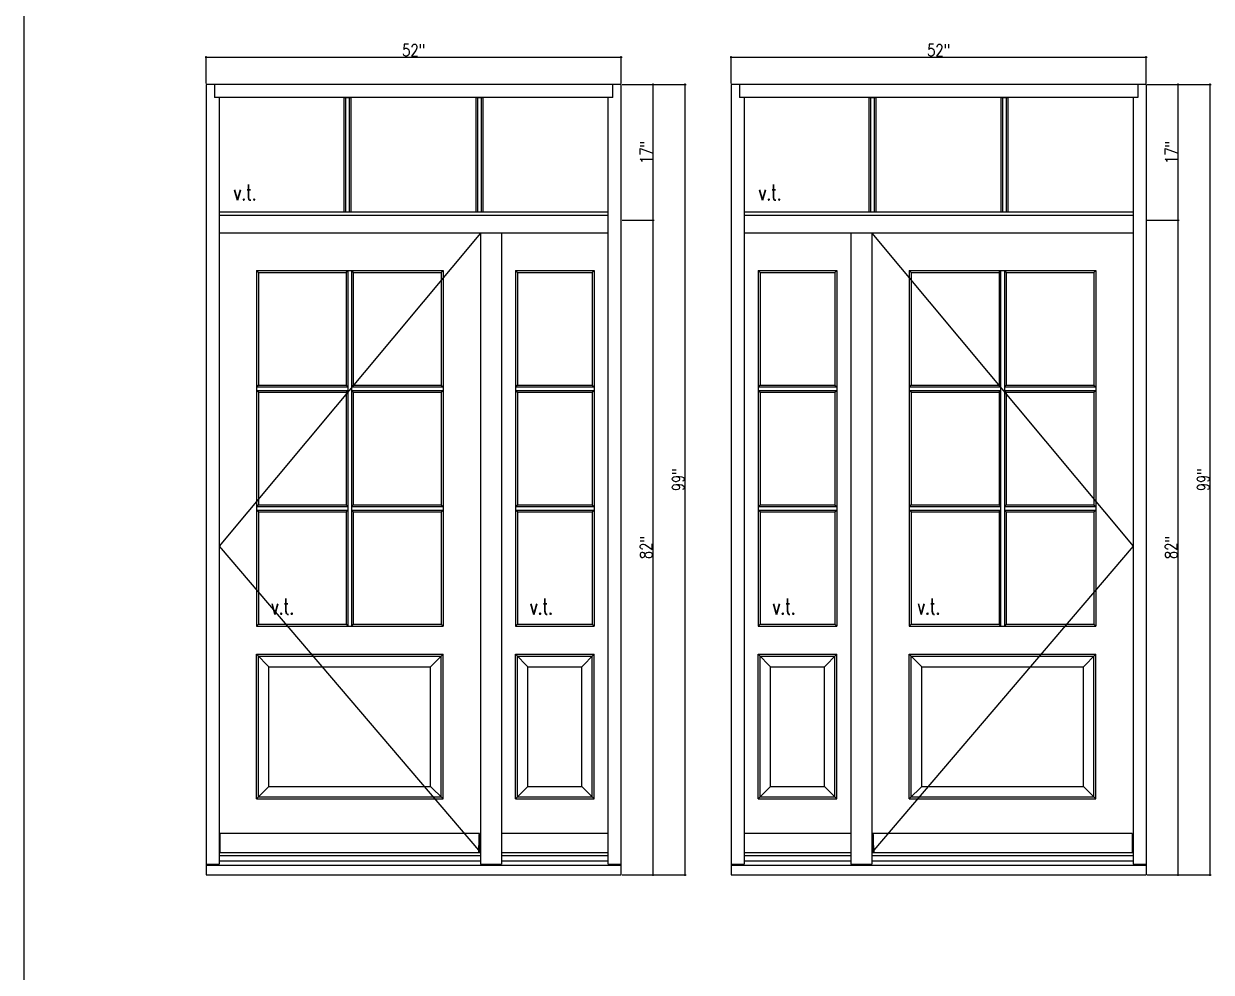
# Model space of a CAD drawing. Header units: inches. Extents: x 1985 to 11287, y 379 to 4336.
# Drawn here: x 7827.6 to 7976.4, y 3530.8 to 3649.6 of the extents above; entities that cross this region are included whole.
import ezdxf

# ---------------------------------------------------------------- set-up
doc = ezdxf.new("R2010")
doc.units = ezdxf.units.IN
doc.header["$MEASUREMENT"] = 0
doc.layers.get('0').update_dxf_attribs({"linetype": 'CONTINUOUS'})
doc.layers.get('Defpoints').update_dxf_attribs({"linetype": 'CONTINUOUS'})
for name, color, linetype in [('COTE1-1 99', 7, 'CONTINUOUS'), ('elevation 99', 7, 'CONTINUOUS'), ('opening side 99', 1, 'CONTINUOUS'), ('separation 99', 3, 'CONTINUOUS')]:
    doc.layers.add(name, color=color, linetype=linetype)
doc.styles.get("Standard").update_dxf_attribs({"font": 'txt.shx', "width": 0.8})
doc.dimstyles.new('Elevation', dxfattribs={"dimscale": 2, "dimtxt": 0.75, "dimasz": 0.0625, "dimexe": 0.0625, "dimexo": 0.0625, "dimgap": 0.0625, "dimtad": 1, "dimdec": 5, "dimzin": 0, "dimdsep": 46, "dimlunit": 5, "dimtxsty": 'Standard', "dimblk1": 'OBLIQUE', "dimblk2": 'OBLIQUE', "dimsah": 1, "dimcen": 2, "dimdle": 0.0625, "dimclrd": 1, "dimclre": 1, "dimadec": 1, "dimazin": 0, "dimtfac": 0.375, "dimtdec": 5, "dimtmove": 0, "dimatfit": 3, "dimldrblk": 'OBLIQUE', "dimfxl": 1, "dimfrac": 2, "dimtolj": 1, "dimtzin": 0, "dimarcsym": 0})

# ---------------------------------------------------------------- blocks, each defined once
blk = doc.blocks.new('_OBLIQUE')
at = {"color": 0, "linetype": 'ByBlock'}
blk.add_line((-0.5, -0.5), (0.5, 0.5), dxfattribs=at)
blk = doc.blocks.new('*D52')
at = {"layer": 'COTE1-1 99', "color": 1, "lineweight": -2, "transparency": 16777216}
for p, q in [((7850.34, 3645.37), (7902.59, 3645.37)), ((7850.47, 3642.09), (7850.47, 3645.5)), ((7902.47, 3642.09), (7902.47, 3645.5))]:
    blk.add_line(p, q, dxfattribs=at)
at = {"layer": 'Defpoints', "color": 0, "transparency": 16777216}
for p in [(7902.47, 3645.37), (7850.47, 3641.96), (7902.47, 3641.96)]:
    blk.add_point(p, dxfattribs=at)
at = {"layer": 'COTE1-1 99', "color": 1, "lineweight": -2, "transparency": 16777216, "xscale": 0.125, "yscale": 0.125, "zscale": 0.125, "rotation": 180}
blk.add_blockref('_OBLIQUE', (7850.47, 3645.37), dxfattribs=at)
at = {"layer": 'COTE1-1 99', "color": 1, "lineweight": -2, "transparency": 16777216, "xscale": 0.125, "yscale": 0.125, "zscale": 0.125}
blk.add_blockref('_OBLIQUE', (7902.47, 3645.37), dxfattribs=at)
at = {"layer": 'COTE1-1 99', "color": 0, "transparency": 16777216, "insert": (7876.47, 3646.25), "char_height": 1.5, "attachment_point": 5}
blk.add_mtext('\\A1;52"', dxfattribs=at)
blk = doc.blocks.new('*D53')
at = {"layer": 'COTE1-1 99', "color": 1, "lineweight": -2, "transparency": 16777216}
for p, q in [((7902.59, 3641.96), (7906.59, 3641.96)), ((7906.47, 3624.84), (7906.47, 3642.09)), ((7902.59, 3624.96), (7906.59, 3624.96))]:
    blk.add_line(p, q, dxfattribs=at)
at = {"layer": 'Defpoints', "color": 0, "transparency": 16777216}
for p in [(7902.47, 3641.96), (7906.47, 3641.96), (7902.47, 3624.96)]:
    blk.add_point(p, dxfattribs=at)
at = {"layer": 'COTE1-1 99', "color": 1, "lineweight": -2, "transparency": 16777216, "xscale": 0.125, "yscale": 0.125, "zscale": 0.125}
for p, rotation in [((7906.47, 3641.96), 90), ((7906.47, 3624.96), 270)]:
    blk.add_blockref('_OBLIQUE', p, dxfattribs=dict(at, rotation=rotation))
at = {"layer": 'COTE1-1 99', "color": 0, "transparency": 16777216, "insert": (7905.59, 3633.46), "char_height": 1.5, "attachment_point": 5, "rotation": 90}
blk.add_mtext('\\A1;17"', dxfattribs=at)
blk = doc.blocks.new('*D54')
at = {"layer": 'COTE1-1 99', "color": 1, "lineweight": -2, "transparency": 16777216}
for p, q in [((7902.59, 3624.96), (7906.59, 3624.96)), ((7906.47, 3542.84), (7906.47, 3625.09)), ((7902.59, 3542.96), (7906.59, 3542.96))]:
    blk.add_line(p, q, dxfattribs=at)
at = {"layer": 'Defpoints', "color": 0, "transparency": 16777216}
for p in [(7902.47, 3624.96), (7906.47, 3624.96), (7902.47, 3542.96)]:
    blk.add_point(p, dxfattribs=at)
at = {"layer": 'COTE1-1 99', "color": 1, "lineweight": -2, "transparency": 16777216, "xscale": 0.125, "yscale": 0.125, "zscale": 0.125}
for p, rotation in [((7906.47, 3624.96), 90), ((7906.47, 3542.96), 270)]:
    blk.add_blockref('_OBLIQUE', p, dxfattribs=dict(at, rotation=rotation))
at = {"layer": 'COTE1-1 99', "color": 0, "transparency": 16777216, "insert": (7905.59, 3583.96), "char_height": 1.5, "attachment_point": 5, "rotation": 90}
blk.add_mtext('\\A1;82"', dxfattribs=at)
blk = doc.blocks.new('*D51')
at = {"layer": 'COTE1-1 99', "color": 1, "lineweight": -2, "transparency": 16777216}
for p, q in [((7902.59, 3641.96), (7910.61, 3641.96)), ((7910.49, 3542.84), (7910.49, 3642.09)), ((7902.59, 3542.96), (7910.61, 3542.96))]:
    blk.add_line(p, q, dxfattribs=at)
at = {"layer": 'Defpoints', "color": 0, "transparency": 16777216}
for p in [(7902.47, 3641.96), (7910.49, 3641.96), (7902.47, 3542.96)]:
    blk.add_point(p, dxfattribs=at)
at = {"layer": 'COTE1-1 99', "color": 1, "lineweight": -2, "transparency": 16777216, "xscale": 0.125, "yscale": 0.125, "zscale": 0.125}
for p, rotation in [((7910.49, 3641.96), 90), ((7910.49, 3542.96), 270)]:
    blk.add_blockref('_OBLIQUE', p, dxfattribs=dict(at, rotation=rotation))
at = {"layer": 'COTE1-1 99', "color": 0, "transparency": 16777216, "insert": (7909.61, 3592.46), "char_height": 1.5, "attachment_point": 5, "rotation": 90}
blk.add_mtext('\\A1;99"', dxfattribs=at)
blk = doc.blocks.new('*D56')
at = {"layer": 'COTE1-1 99', "color": 1, "lineweight": -2, "transparency": 16777216}
for p, q in [((7916.11, 3645.37), (7968.36, 3645.37)), ((7916.24, 3642.09), (7916.24, 3645.5)), ((7968.24, 3642.09), (7968.24, 3645.5))]:
    blk.add_line(p, q, dxfattribs=at)
at = {"layer": 'Defpoints', "color": 0, "transparency": 16777216}
for p in [(7968.24, 3645.37), (7916.24, 3641.96), (7968.24, 3641.96)]:
    blk.add_point(p, dxfattribs=at)
at = {"layer": 'COTE1-1 99', "color": 1, "lineweight": -2, "transparency": 16777216, "xscale": 0.125, "yscale": 0.125, "zscale": 0.125, "rotation": 180}
blk.add_blockref('_OBLIQUE', (7916.24, 3645.37), dxfattribs=at)
at = {"layer": 'COTE1-1 99', "color": 1, "lineweight": -2, "transparency": 16777216, "xscale": 0.125, "yscale": 0.125, "zscale": 0.125}
blk.add_blockref('_OBLIQUE', (7968.24, 3645.37), dxfattribs=at)
at = {"layer": 'COTE1-1 99', "color": 0, "transparency": 16777216, "insert": (7942.24, 3646.25), "char_height": 1.5, "attachment_point": 5}
blk.add_mtext('\\A1;52"', dxfattribs=at)
blk = doc.blocks.new('*D57')
at = {"layer": 'COTE1-1 99', "color": 1, "lineweight": -2, "transparency": 16777216}
for p, q in [((7968.36, 3641.96), (7972.37, 3641.96)), ((7972.24, 3624.84), (7972.24, 3642.09)), ((7968.36, 3624.96), (7972.37, 3624.96))]:
    blk.add_line(p, q, dxfattribs=at)
at = {"layer": 'Defpoints', "color": 0, "transparency": 16777216}
for p in [(7968.24, 3641.96), (7972.24, 3641.96), (7968.24, 3624.96)]:
    blk.add_point(p, dxfattribs=at)
at = {"layer": 'COTE1-1 99', "color": 1, "lineweight": -2, "transparency": 16777216, "xscale": 0.125, "yscale": 0.125, "zscale": 0.125}
for p, rotation in [((7972.24, 3641.96), 90), ((7972.24, 3624.96), 270)]:
    blk.add_blockref('_OBLIQUE', p, dxfattribs=dict(at, rotation=rotation))
at = {"layer": 'COTE1-1 99', "color": 0, "transparency": 16777216, "insert": (7971.37, 3633.46), "char_height": 1.5, "attachment_point": 5, "rotation": 90}
blk.add_mtext('\\A1;17"', dxfattribs=at)
blk = doc.blocks.new('*D58')
at = {"layer": 'COTE1-1 99', "color": 1, "lineweight": -2, "transparency": 16777216}
for p, q in [((7968.36, 3624.96), (7972.37, 3624.96)), ((7972.24, 3542.84), (7972.24, 3625.09)), ((7968.36, 3542.96), (7972.37, 3542.96))]:
    blk.add_line(p, q, dxfattribs=at)
at = {"layer": 'Defpoints', "color": 0, "transparency": 16777216}
for p in [(7968.24, 3624.96), (7972.24, 3624.96), (7968.24, 3542.96)]:
    blk.add_point(p, dxfattribs=at)
at = {"layer": 'COTE1-1 99', "color": 1, "lineweight": -2, "transparency": 16777216, "xscale": 0.125, "yscale": 0.125, "zscale": 0.125}
for p, rotation in [((7972.24, 3624.96), 90), ((7972.24, 3542.96), 270)]:
    blk.add_blockref('_OBLIQUE', p, dxfattribs=dict(at, rotation=rotation))
at = {"layer": 'COTE1-1 99', "color": 0, "transparency": 16777216, "insert": (7971.37, 3583.96), "char_height": 1.5, "attachment_point": 5, "rotation": 90}
blk.add_mtext('\\A1;82"', dxfattribs=at)
blk = doc.blocks.new('*D55')
at = {"layer": 'COTE1-1 99', "color": 1, "lineweight": -2, "transparency": 16777216}
for p, q in [((7968.36, 3641.96), (7976.39, 3641.96)), ((7976.26, 3542.84), (7976.26, 3642.09)), ((7968.36, 3542.96), (7976.39, 3542.96))]:
    blk.add_line(p, q, dxfattribs=at)
at = {"layer": 'Defpoints', "color": 0, "transparency": 16777216}
for p in [(7968.24, 3641.96), (7976.26, 3641.96), (7968.24, 3542.96)]:
    blk.add_point(p, dxfattribs=at)
at = {"layer": 'COTE1-1 99', "color": 1, "lineweight": -2, "transparency": 16777216, "xscale": 0.125, "yscale": 0.125, "zscale": 0.125}
for p, rotation in [((7976.26, 3641.96), 90), ((7976.26, 3542.96), 270)]:
    blk.add_blockref('_OBLIQUE', p, dxfattribs=dict(at, rotation=rotation))
at = {"layer": 'COTE1-1 99', "color": 0, "transparency": 16777216, "insert": (7975.39, 3592.46), "char_height": 1.5, "attachment_point": 5, "rotation": 90}
blk.add_mtext('\\A1;99"', dxfattribs=at)

msp = doc.modelspace()

# ---------------------------------------------------------------- linework, layer by layer
at = {"layer": 'elevation 99'}
for p, q in [((7850.465268, 3641.963374), (7850.465268, 3542.963374)), ((7902.465268, 3641.963374), (7850.465268, 3641.963374)), ((7851.527768, 3641.963374), (7851.527768, 3640.338374)), ((7901.402768, 3640.338374), (7901.402768, 3641.963374)), ((7902.465268, 3542.963374), (7902.465268, 3641.963374)), ((7916.239073, 3641.963374), (7916.239073, 3542.963374)), ((7968.239073, 3641.963374), (7916.239073, 3641.963374)), ((7917.301573, 3641.963374), (7917.301573, 3640.338374)), ((7967.176573, 3641.963374), (7967.176573, 3640.338374)), ((7968.239073, 3641.963374), (7968.239073, 3542.963374)), ((7901.402768, 3640.338374), (7851.527768, 3640.338374)), ((7852.090268, 3640.338374), (7852.090268, 3625.588374)), ((7867.756868, 3625.963374), (7867.756868, 3640.338374)), ((7867.756868, 3640.338374), (7868.631868, 3640.338374)), ((7867.961068, 3625.963374), (7867.961068, 3640.338374)), ((7868.427668, 3625.963374), (7868.427668, 3640.338374)), ((7868.631868, 3625.963374), (7868.631868, 3640.338374)), ((7884.298468, 3625.963374), (7884.298468, 3640.338374)), ((7884.298468, 3640.338374), (7885.173468, 3640.338374)), ((7884.502668, 3625.963374), (7884.502668, 3640.338374)), ((7884.969268, 3625.963374), (7884.969268, 3640.338374)), ((7885.173468, 3625.963374), (7885.173468, 3640.338374)), ((7900.840268, 3625.588374), (7900.840268, 3640.338374)), ((7967.176573, 3640.338374), (7917.301573, 3640.338374)), ((7917.864073, 3640.338374), (7917.864073, 3625.588374)), ((7933.530673, 3625.963374), (7933.530673, 3640.338374)), ((7933.530673, 3640.338374), (7934.405673, 3640.338374)), ((7933.734873, 3625.963374), (7933.734873, 3640.338374)), ((7934.201473, 3625.963374), (7934.201473, 3640.338374)), ((7934.405673, 3625.963374), (7934.405673, 3640.338374)), ((7950.072273, 3625.963374), (7950.072273, 3640.338374)), ((7950.072273, 3640.338374), (7950.947273, 3640.338374)), ((7950.276473, 3625.963374), (7950.276473, 3640.338374)), ((7950.743073, 3625.963374), (7950.743073, 3640.338374)), ((7950.947273, 3625.963374), (7950.947273, 3640.338374)), ((7966.614073, 3640.338374), (7966.614073, 3625.588374)), ((7850.465268, 3625.963374), (7850.465268, 3542.963374)), ((7900.840268, 3625.963374), (7852.090268, 3625.963374)), ((7900.840268, 3625.963374), (7852.090268, 3625.963374)), ((7852.090268, 3625.588374), (7900.840268, 3625.588374)), ((7852.090268, 3625.588374), (7852.090268, 3623.338374)), ((7900.840268, 3623.338374), (7900.840268, 3625.588374)), ((7916.239073, 3625.963374), (7916.239073, 3542.963374)), ((7966.614073, 3625.963374), (7917.864073, 3625.963374)), ((7966.614073, 3625.963374), (7917.864073, 3625.963374)), ((7917.864073, 3625.588374), (7966.614073, 3625.588374)), ((7917.864073, 3625.588374), (7917.864073, 3623.338374)), ((7966.614073, 3625.588374), (7966.614073, 3623.338374)), ((7902.465268, 3542.963374), (7902.465268, 3624.963374)), ((7968.239073, 3624.963374), (7968.239073, 3542.963374)), ((7884.840268, 3623.338374), (7852.090268, 3623.338374)), ((7852.090268, 3623.338374), (7852.090268, 3544.2915)), ((7884.840268, 3623.338374), (7852.090268, 3623.338374)), ((7852.090268, 3623.338374), (7852.090268, 3544.2915)), ((7887.465268, 3623.338374), (7884.840268, 3623.338374)), ((7884.840268, 3623.338374), (7884.840268, 3544.2915)), ((7900.840268, 3623.338374), (7887.465268, 3623.338374)), ((7900.840268, 3623.338374), (7887.465268, 3623.338374)), ((7887.465268, 3623.338374), (7887.465268, 3544.2915)), ((7900.840268, 3544.2915), (7900.840268, 3623.338374)), ((7900.840268, 3544.2915), (7900.840268, 3623.338374)), ((7931.239073, 3623.338374), (7917.864073, 3623.338374)), ((7931.239073, 3623.338374), (7917.864073, 3623.338374)), ((7917.864073, 3623.338374), (7917.864073, 3544.2915)), ((7917.864073, 3623.338374), (7917.864073, 3544.2915)), ((7933.864073, 3623.338374), (7931.239073, 3623.338374)), ((7931.239073, 3623.338374), (7931.239073, 3544.2915)), ((7966.614073, 3623.338374), (7933.864073, 3623.338374)), ((7966.614073, 3623.338374), (7933.864073, 3623.338374)), ((7933.864073, 3623.338374), (7933.864073, 3544.2915)), ((7966.614073, 3623.338374), (7966.614073, 3544.2915)), ((7966.614073, 3623.338374), (7966.614073, 3544.2915)), ((7857.027753, 3618.400826), (7856.786681, 3618.668697)), ((7856.786681, 3618.668697), (7880.143854, 3618.668697)), ((7856.786681, 3618.668697), (7856.786681, 3574.101703)), ((7857.027753, 3618.400826), (7868.027768, 3618.400826)), ((7857.027753, 3618.400826), (7857.027753, 3604.297326)), ((7868.027768, 3618.400826), (7868.231968, 3618.668697)), ((7868.027768, 3618.400826), (7868.027768, 3604.297326)), ((7868.231968, 3618.668697), (7868.231968, 3574.101703)), ((7868.698568, 3618.668697), (7868.902768, 3618.400826)), ((7868.698568, 3618.668697), (7868.698568, 3574.101703)), ((7868.902768, 3618.400826), (7879.902783, 3618.400826)), ((7868.902768, 3618.400826), (7868.902768, 3604.297326)), ((7879.902783, 3618.400826), (7880.143854, 3618.668697)), ((7879.902783, 3618.400826), (7879.902783, 3604.297326)), ((7880.143854, 3618.668697), (7880.143854, 3574.101703)), ((7889.224155, 3618.668697), (7889.224155, 3574.101703)), ((7889.224155, 3618.668697), (7899.081381, 3618.668697)), ((7889.224155, 3618.668697), (7889.465226, 3618.400826)), ((7889.465226, 3618.400826), (7889.465226, 3604.297326)), ((7889.465226, 3618.400826), (7898.840309, 3618.400826)), ((7898.840309, 3618.400826), (7899.081381, 3618.668697)), ((7898.840309, 3618.400826), (7898.840309, 3604.297326)), ((7899.081381, 3618.668697), (7899.081381, 3574.101703)), ((7919.62296, 3618.668697), (7919.864031, 3618.400826)), ((7919.62296, 3618.668697), (7929.480186, 3618.668697)), ((7919.62296, 3618.668697), (7919.62296, 3574.101703)), ((7919.864031, 3618.400826), (7929.239114, 3618.400826)), ((7919.864031, 3618.400826), (7919.864031, 3604.297326)), ((7929.239114, 3618.400826), (7929.480186, 3618.668697)), ((7929.239114, 3618.400826), (7929.239114, 3604.297326)), ((7929.480186, 3618.668697), (7929.480186, 3574.101703)), ((7938.801558, 3618.400826), (7938.560486, 3618.668697)), ((7938.560486, 3618.668697), (7961.917659, 3618.668697)), ((7938.560486, 3618.668697), (7938.560486, 3574.101703)), ((7938.801558, 3618.400826), (7949.801573, 3618.400826)), ((7938.801558, 3618.400826), (7938.801558, 3604.297326)), ((7949.801573, 3618.400826), (7950.005773, 3618.668697)), ((7949.801573, 3618.400826), (7949.801573, 3604.297326)), ((7950.005773, 3618.668697), (7950.005773, 3574.101703)), ((7950.472373, 3618.668697), (7950.676573, 3618.400826)), ((7950.472373, 3618.668697), (7950.472373, 3574.101703)), ((7950.676573, 3618.400826), (7961.676588, 3618.400826)), ((7950.676573, 3618.400826), (7950.676573, 3604.297326)), ((7961.676588, 3618.400826), (7961.917659, 3618.668697)), ((7961.676588, 3618.400826), (7961.676588, 3604.297326)), ((7961.917659, 3618.668697), (7961.917659, 3574.101703)), ((7857.027753, 3604.297326), (7856.786681, 3604.093126)), ((7856.786681, 3604.093126), (7868.231968, 3604.093126)), ((7857.027753, 3603.422326), (7856.786681, 3603.626526)), ((7856.786681, 3603.626526), (7868.231968, 3603.626526)), ((7857.027753, 3604.297326), (7868.027768, 3604.297326)), ((7857.027753, 3603.422326), (7857.027753, 3589.318826)), ((7857.027753, 3603.422326), (7868.027768, 3603.422326)), ((7868.027768, 3604.297326), (7868.231968, 3604.093126)), ((7868.027768, 3603.422326), (7868.231968, 3603.626526)), ((7868.027768, 3603.422326), (7868.027768, 3589.318826)), ((7868.902768, 3604.297326), (7868.698568, 3604.093126)), ((7868.698568, 3604.093126), (7880.143854, 3604.093126)), ((7868.698568, 3603.626526), (7880.143854, 3603.626526)), ((7868.902768, 3603.422326), (7868.698568, 3603.626526)), ((7868.902768, 3604.297326), (7879.902783, 3604.297326)), ((7868.902768, 3603.422326), (7868.902768, 3589.318826)), ((7868.902768, 3603.422326), (7879.902783, 3603.422326)), ((7879.902783, 3604.297326), (7880.143854, 3604.093126)), ((7879.902783, 3603.422326), (7880.143854, 3603.626526)), ((7879.902783, 3603.422326), (7879.902783, 3589.318826)), ((7889.465226, 3604.297326), (7889.224155, 3604.093126)), ((7889.224155, 3604.093126), (7899.081381, 3604.093126)), ((7889.224155, 3603.626526), (7899.081381, 3603.626526)), ((7889.224155, 3603.626526), (7889.465226, 3603.422326)), ((7889.465226, 3604.297326), (7898.840309, 3604.297326)), ((7889.465226, 3603.422326), (7898.840309, 3603.422326)), ((7889.465226, 3603.422326), (7889.465226, 3589.318826)), ((7898.840309, 3604.297326), (7899.081381, 3604.093126)), ((7898.840309, 3603.422326), (7899.081381, 3603.626526)), ((7898.840309, 3603.422326), (7898.840309, 3589.318826)), ((7919.864031, 3604.297326), (7919.62296, 3604.093126)), ((7919.62296, 3604.093126), (7929.480186, 3604.093126)), ((7919.62296, 3603.626526), (7919.864031, 3603.422326)), ((7919.62296, 3603.626526), (7929.480186, 3603.626526)), ((7919.864031, 3604.297326), (7929.239114, 3604.297326)), ((7919.864031, 3603.422326), (7919.864031, 3589.318826)), ((7919.864031, 3603.422326), (7929.239114, 3603.422326)), ((7929.239114, 3604.297326), (7929.480186, 3604.093126)), ((7929.239114, 3603.422326), (7929.480186, 3603.626526)), ((7929.239114, 3603.422326), (7929.239114, 3589.318826)), ((7938.801558, 3604.297326), (7938.560486, 3604.093126)), ((7938.560486, 3604.093126), (7950.005773, 3604.093126)), ((7938.801558, 3603.422326), (7938.560486, 3603.626526)), ((7938.560486, 3603.626526), (7950.005773, 3603.626526)), ((7938.801558, 3604.297326), (7949.801573, 3604.297326)), ((7938.801558, 3603.422326), (7938.801558, 3589.318826)), ((7938.801558, 3603.422326), (7949.801573, 3603.422326)), ((7949.801573, 3604.297326), (7950.005773, 3604.093126)), ((7949.801573, 3603.422326), (7950.005773, 3603.626526)), ((7949.801573, 3603.422326), (7949.801573, 3589.318826)), ((7950.676573, 3604.297326), (7950.472373, 3604.093126)), ((7950.472373, 3604.093126), (7961.917659, 3604.093126)), ((7950.472373, 3603.626526), (7961.917659, 3603.626526)), ((7950.676573, 3603.422326), (7950.472373, 3603.626526)), ((7950.676573, 3604.297326), (7961.676588, 3604.297326)), ((7950.676573, 3603.422326), (7950.676573, 3589.318826)), ((7950.676573, 3603.422326), (7961.676588, 3603.422326)), ((7961.676588, 3604.297326), (7961.917659, 3604.093126)), ((7961.676588, 3603.422326), (7961.917659, 3603.626526)), ((7961.676588, 3603.422326), (7961.676588, 3589.318826)), ((7857.027753, 3589.318826), (7856.786681, 3589.114626)), ((7856.786681, 3589.114626), (7868.231968, 3589.114626)), ((7856.786681, 3588.652474), (7868.231968, 3588.652474)), ((7857.027753, 3589.318826), (7868.027768, 3589.318826)), ((7857.027753, 3588.448274), (7857.027753, 3574.342774)), ((7857.027753, 3588.448274), (7868.027768, 3588.448274)), ((7868.027768, 3588.448274), (7868.027768, 3574.342774)), ((7868.698568, 3589.114626), (7880.143854, 3589.114626)), ((7868.698568, 3588.652474), (7880.143854, 3588.652474)), ((7868.902768, 3589.318826), (7879.902783, 3589.318826)), ((7868.902768, 3588.448274), (7879.902783, 3588.448274)), ((7868.902768, 3588.448274), (7868.902768, 3574.342774)), ((7879.902783, 3589.318826), (7880.143854, 3589.114626)), ((7879.902783, 3588.448274), (7880.143854, 3588.652474)), ((7879.902783, 3588.448274), (7879.902783, 3574.342774)), ((7889.224155, 3589.114626), (7889.465226, 3589.318826)), ((7889.224155, 3589.114626), (7899.081381, 3589.114626)), ((7889.224155, 3588.652474), (7899.081381, 3588.652474)), ((7889.465226, 3588.448274), (7889.224155, 3588.652474)), ((7889.465226, 3589.318826), (7898.840309, 3589.318826)), ((7889.465226, 3588.448274), (7898.840309, 3588.448274)), ((7889.465226, 3588.448274), (7889.465226, 3574.342774)), ((7898.840309, 3589.318826), (7899.081381, 3589.114626)), ((7898.840309, 3588.448274), (7899.081381, 3588.652474)), ((7898.840309, 3588.448274), (7898.840309, 3574.342774)), ((7919.62296, 3589.114626), (7919.864031, 3589.318826)), ((7919.62296, 3589.114626), (7929.480186, 3589.114626)), ((7919.864031, 3588.448274), (7919.62296, 3588.652474)), ((7919.62296, 3588.652474), (7929.480186, 3588.652474)), ((7919.864031, 3589.318826), (7929.239114, 3589.318826)), ((7919.864031, 3588.448274), (7919.864031, 3574.342774)), ((7919.864031, 3588.448274), (7929.239114, 3588.448274)), ((7929.239114, 3589.318826), (7929.480186, 3589.114626)), ((7929.239114, 3588.448274), (7929.480186, 3588.652474)), ((7929.239114, 3588.448274), (7929.239114, 3574.342774)), ((7938.801558, 3589.318826), (7938.560486, 3589.114626)), ((7938.560486, 3589.114626), (7950.005773, 3589.114626)), ((7938.560486, 3588.652474), (7950.005773, 3588.652474)), ((7938.801558, 3589.318826), (7949.801573, 3589.318826)), ((7938.801558, 3588.448274), (7938.801558, 3574.342774)), ((7938.801558, 3588.448274), (7949.801573, 3588.448274)), ((7949.801573, 3588.448274), (7949.801573, 3574.342774)), ((7950.472373, 3589.114626), (7961.917659, 3589.114626)), ((7950.472373, 3588.652474), (7961.917659, 3588.652474)), ((7950.676573, 3589.318826), (7961.676588, 3589.318826)), ((7950.676573, 3588.448274), (7961.676588, 3588.448274)), ((7950.676573, 3588.448274), (7950.676573, 3574.342774)), ((7961.676588, 3589.318826), (7961.917659, 3589.114626)), ((7961.676588, 3588.448274), (7961.917659, 3588.652474)), ((7961.676588, 3588.448274), (7961.676588, 3574.342774)), ((7856.786681, 3574.101703), (7857.027753, 3574.342774)), ((7856.786681, 3574.101703), (7880.143854, 3574.101703)), ((7857.027753, 3574.342774), (7868.027768, 3574.342774)), ((7868.027768, 3574.342774), (7868.231968, 3574.101703)), ((7868.902768, 3574.342774), (7868.698568, 3574.101703)), ((7868.902768, 3574.342774), (7879.902783, 3574.342774)), ((7880.143854, 3574.101703), (7879.902783, 3574.342774)), ((7889.224155, 3574.101703), (7889.465226, 3574.342774)), ((7889.224155, 3574.101703), (7899.081381, 3574.101703)), ((7889.465226, 3574.342774), (7898.840309, 3574.342774)), ((7899.081381, 3574.101703), (7898.840309, 3574.342774)), ((7919.62296, 3574.101703), (7919.864031, 3574.342774)), ((7919.62296, 3574.101703), (7929.480186, 3574.101703)), ((7919.864031, 3574.342774), (7929.239114, 3574.342774)), ((7929.480186, 3574.101703), (7929.239114, 3574.342774)), ((7938.560486, 3574.101703), (7938.801558, 3574.342774)), ((7938.560486, 3574.101703), (7961.917659, 3574.101703)), ((7938.801558, 3574.342774), (7949.801573, 3574.342774)), ((7949.801573, 3574.342774), (7950.005773, 3574.101703)), ((7950.676573, 3574.342774), (7950.472373, 3574.101703)), ((7950.676573, 3574.342774), (7961.676588, 3574.342774)), ((7961.917659, 3574.101703), (7961.676588, 3574.342774)), ((7858.340194, 3569.030224), (7856.786622, 3570.583846)), ((7856.786622, 3552.472264), (7856.786622, 3570.583846)), ((7856.786622, 3570.583846), (7880.143898, 3570.583846)), ((7880.143898, 3570.583846), (7878.590327, 3569.030224)), ((7880.143898, 3552.472264), (7880.143898, 3570.583846)), ((7889.224155, 3552.472264), (7889.224155, 3570.583846)), ((7890.777726, 3569.030224), (7889.224155, 3570.583846)), ((7889.224155, 3570.583846), (7899.081381, 3570.583846)), ((7897.527809, 3569.030224), (7899.081381, 3570.583846)), ((7899.081381, 3552.472264), (7899.081381, 3570.583846)), ((7919.62296, 3570.583846), (7929.480186, 3570.583846)), ((7921.176531, 3569.030224), (7919.62296, 3570.583846)), ((7919.62296, 3552.472264), (7919.62296, 3570.583846)), ((7927.926614, 3569.030224), (7929.480186, 3570.583846)), ((7929.480186, 3552.472264), (7929.480186, 3570.583846)), ((7940.113999, 3569.030224), (7938.560427, 3570.583846)), ((7938.560427, 3552.472264), (7938.560427, 3570.583846)), ((7938.560427, 3570.583846), (7961.917703, 3570.583846)), ((7961.917703, 3570.583846), (7960.364132, 3569.030224)), ((7961.917703, 3552.472264), (7961.917703, 3570.583846)), ((7857.027694, 3552.713335), (7857.027694, 3570.342724)), ((7857.027694, 3570.342724), (7879.902827, 3570.342724)), ((7858.340194, 3554.025835), (7858.340194, 3569.030224)), ((7858.340194, 3569.030224), (7878.590327, 3569.030224)), ((7878.590327, 3554.025835), (7878.590327, 3569.030224)), ((7879.902827, 3552.713335), (7879.902827, 3570.342724)), ((7889.465226, 3552.713335), (7889.465226, 3570.342724)), ((7889.465226, 3570.342724), (7898.840309, 3570.342724)), ((7890.777726, 3554.025835), (7890.777726, 3569.030224)), ((7890.777726, 3569.030224), (7897.527809, 3569.030224)), ((7897.527809, 3554.025835), (7897.527809, 3569.030224)), ((7898.840309, 3552.713335), (7898.840309, 3570.342724)), ((7919.864031, 3570.342724), (7929.239114, 3570.342724)), ((7919.864031, 3552.713335), (7919.864031, 3570.342724)), ((7921.176531, 3569.030224), (7927.926614, 3569.030224)), ((7921.176531, 3554.025835), (7921.176531, 3569.030224)), ((7927.926614, 3554.025835), (7927.926614, 3569.030224)), ((7929.239114, 3552.713335), (7929.239114, 3570.342724)), ((7938.801499, 3552.713335), (7938.801499, 3570.342724)), ((7938.801499, 3570.342724), (7961.676632, 3570.342724)), ((7940.113999, 3554.025835), (7940.113999, 3569.030224)), ((7940.113999, 3569.030224), (7960.364132, 3569.030224)), ((7960.364132, 3554.025835), (7960.364132, 3569.030224)), ((7961.676632, 3552.713335), (7961.676632, 3570.342724)), ((7856.786622, 3552.472264), (7858.340194, 3554.025835)), ((7857.027694, 3552.713335), (7879.902827, 3552.713335)), ((7858.340194, 3554.025835), (7878.590327, 3554.025835)), ((7880.143898, 3552.472264), (7878.590327, 3554.025835)), ((7889.224155, 3552.472264), (7890.777726, 3554.025835)), ((7889.465226, 3552.713335), (7898.840309, 3552.713335)), ((7890.777726, 3554.025835), (7897.527809, 3554.025835)), ((7897.527809, 3554.025835), (7899.081381, 3552.472264)), ((7919.62296, 3552.472264), (7921.176531, 3554.025835)), ((7919.864031, 3552.713335), (7929.239114, 3552.713335)), ((7921.176531, 3554.025835), (7927.926614, 3554.025835)), ((7927.926614, 3554.025835), (7929.480186, 3552.472264)), ((7938.560427, 3552.472264), (7940.113999, 3554.025835)), ((7938.801499, 3552.713335), (7961.676632, 3552.713335)), ((7940.113999, 3554.025835), (7960.364132, 3554.025835)), ((7961.917703, 3552.472264), (7960.364132, 3554.025835)), ((7856.786622, 3552.472264), (7880.143898, 3552.472264)), ((7889.224155, 3552.472264), (7899.081381, 3552.472264)), ((7919.62296, 3552.472264), (7929.480186, 3552.472264)), ((7938.560427, 3552.472264), (7961.917703, 3552.472264)), ((7852.215268, 3545.775869), (7852.215268, 3548.150869)), ((7884.715268, 3548.150869), (7852.215268, 3548.150869)), ((7852.215268, 3545.775869), (7852.215268, 3548.150869)), ((7884.715268, 3548.150869), (7852.215268, 3548.150869)), ((7884.715268, 3545.775869), (7884.715268, 3548.150869)), ((7884.715268, 3545.775869), (7884.715268, 3548.150869)), ((7900.840268, 3548.150869), (7887.465268, 3548.150869)), ((7900.840268, 3548.150869), (7887.465268, 3548.150869)), ((7931.239073, 3548.150869), (7917.864073, 3548.150869)), ((7931.239073, 3548.150869), (7917.864073, 3548.150869)), ((7966.489073, 3548.150869), (7933.989073, 3548.150869)), ((7933.989073, 3545.775869), (7933.989073, 3548.150869)), ((7933.989073, 3545.775869), (7933.989073, 3548.150869)), ((7966.489073, 3548.150869), (7933.989073, 3548.150869)), ((7933.989073, 3545.775869), (7933.989073, 3548.150869)), ((7933.989073, 3545.775869), (7933.989073, 3548.150869)), ((7966.489073, 3548.150869), (7966.489073, 3545.775869)), ((7966.489073, 3548.150869), (7966.489073, 3545.775869)), ((7852.090268, 3545.775869), (7884.840268, 3545.775869)), ((7852.090268, 3545.775869), (7884.840268, 3545.775869)), ((7852.090268, 3545.38425), (7884.840268, 3545.38425)), ((7852.090268, 3545.38425), (7884.840268, 3545.38425)), ((7884.590268, 3545.963369), (7884.590268, 3545.775869)), ((7884.590268, 3545.963369), (7884.590268, 3545.775869)), ((7884.628511, 3545.775869), (7884.637936, 3545.900869)), ((7884.628511, 3545.775869), (7884.637936, 3545.900869)), ((7884.637936, 3545.900869), (7884.648564, 3545.775869)), ((7884.637936, 3545.900869), (7884.648564, 3545.775869)), ((7887.465268, 3545.775869), (7900.840268, 3545.775869)), ((7887.465268, 3545.775869), (7900.840268, 3545.775869)), ((7887.465268, 3545.38425), (7900.840268, 3545.38425)), ((7887.465268, 3545.38425), (7900.840268, 3545.38425)), ((7917.864073, 3545.775869), (7931.239073, 3545.775869)), ((7917.864073, 3545.775869), (7931.239073, 3545.775869)), ((7917.864073, 3545.38425), (7931.239073, 3545.38425)), ((7917.864073, 3545.38425), (7931.239073, 3545.38425)), ((7933.864073, 3545.775869), (7966.614073, 3545.775869)), ((7933.864073, 3545.775869), (7966.614073, 3545.775869)), ((7933.864073, 3545.38425), (7966.614073, 3545.38425)), ((7933.864073, 3545.38425), (7966.614073, 3545.38425)), ((7934.066404, 3545.900869), (7934.055777, 3545.775869)), ((7934.066404, 3545.900869), (7934.055777, 3545.775869)), ((7934.07583, 3545.775869), (7934.066404, 3545.900869)), ((7934.07583, 3545.775869), (7934.066404, 3545.900869)), ((7934.114073, 3545.963369), (7934.114073, 3545.775869)), ((7934.114073, 3545.963369), (7934.114073, 3545.775869)), ((7850.465268, 3544.2915), (7852.090268, 3544.2915)), ((7850.465268, 3544.2915), (7852.090268, 3544.2915)), ((7850.465268, 3544.150874), (7902.465268, 3544.150874)), ((7850.465268, 3544.150874), (7902.465268, 3544.150874)), ((7852.090268, 3544.713369), (7884.840268, 3544.713369)), ((7884.840268, 3544.2915), (7887.465268, 3544.2915)), ((7884.840268, 3544.2915), (7887.465268, 3544.2915)), ((7887.465268, 3544.713369), (7900.840268, 3544.713369)), ((7900.840268, 3544.2915), (7902.465268, 3544.2915)), ((7900.840268, 3544.2915), (7902.465268, 3544.2915)), ((7916.239073, 3544.2915), (7917.864073, 3544.2915)), ((7916.239073, 3544.2915), (7917.864073, 3544.2915)), ((7916.239073, 3544.150874), (7968.239073, 3544.150874)), ((7916.239073, 3544.150874), (7968.239073, 3544.150874)), ((7917.864073, 3544.713369), (7931.239073, 3544.713369)), ((7931.239073, 3544.2915), (7933.864073, 3544.2915)), ((7931.239073, 3544.2915), (7933.864073, 3544.2915)), ((7933.864073, 3544.713369), (7966.614073, 3544.713369)), ((7966.614073, 3544.2915), (7968.239073, 3544.2915)), ((7966.614073, 3544.2915), (7968.239073, 3544.2915)), ((7850.465268, 3542.963374), (7902.465268, 3542.963374)), ((7850.465268, 3542.963374), (7902.465268, 3542.963374)), ((7916.239073, 3542.963374), (7968.239073, 3542.963374)), ((7916.239073, 3542.963374), (7943.801573, 3542.963374)), ((7916.239073, 3542.963374), (7968.239073, 3542.963374)), ((7916.239073, 3542.963374), (7943.801573, 3542.963374))]:
    msp.add_line(p, q, dxfattribs=at)
at = {"layer": 'elevation 99', "color": 7}
for p, q in [((7857.027753, 3588.448274), (7856.786681, 3588.652474)), ((7868.027768, 3589.318826), (7868.231968, 3589.114626)), ((7868.027768, 3588.448274), (7868.231968, 3588.652474)), ((7868.902768, 3589.318826), (7868.698568, 3589.114626)), ((7868.902768, 3588.448274), (7868.698568, 3588.652474)), ((7938.801558, 3588.448274), (7938.560486, 3588.652474)), ((7949.801573, 3589.318826), (7950.005773, 3589.114626)), ((7949.801573, 3588.448274), (7950.005773, 3588.652474)), ((7950.676573, 3589.318826), (7950.472373, 3589.114626)), ((7950.676573, 3588.448274), (7950.472373, 3588.652474))]:
    msp.add_line(p, q, dxfattribs=at)
at = {"layer": 'elevation 99'}
for centre, radius, start, end in [((7866.549805, 3547.88611), 18.140881, 354.32963932, 0.35560171), ((7866.549805, 3547.88611), 18.140881, 354.32963932, 0.35560171), ((7885.101815, 3548.009413), 0.411617, 159.90001428, 181.49147604), ((7885.101815, 3548.009413), 0.411617, 159.90001428, 181.49147604), ((7933.602526, 3548.009413), 0.411617, 358.50852396, 20.09998572), ((7933.602526, 3548.009413), 0.411617, 358.50852396, 20.09998572), ((7952.154535, 3547.88611), 18.140881, 179.64439829, 185.67036068), ((7952.154535, 3547.88611), 18.140881, 179.64439829, 185.67036068), ((7887.247801, 3545.791458), 2.663087, 173.48326078, 176.29878354), ((7887.247801, 3545.791458), 2.663087, 173.48326078, 176.29878354), ((7931.45654, 3545.791458), 2.663087, 3.70121646, 6.51673922), ((7931.45654, 3545.791458), 2.663087, 3.70121646, 6.51673922)]:
    msp.add_arc(centre, radius, start, end, dxfattribs=at)
at = {"layer": 'opening side 99', "color": 1}
for p, q in [((7884.840268, 3623.338374), (7852.090268, 3584.127437)), ((7933.864073, 3623.338374), (7966.614073, 3584.127437)), ((7852.090268, 3584.127437), (7884.840268, 3545.775869)), ((7966.614073, 3584.127437), (7933.864073, 3545.775869))]:
    msp.add_line(p, q, dxfattribs=at)
at = {"layer": 'separation 99'}
msp.add_line((7827.61742, 3764.575732), (7827.61742, 3276.128059), dxfattribs=at)

# ---------------------------------------------------------------- texts
at = {"layer": 'elevation 99', "width": 0.7}
for p in [(7853.911274, 3627.449709), (7919.685079, 3627.449709), (7858.607688, 3575.588038), (7891.045161, 3575.588038), (7921.443966, 3575.588038), (7939.571536, 3575.588038)]:
    msp.add_text('v.t.', height=2, dxfattribs=at).set_placement(p)

# ---------------------------------------------------------------- dimensions: what is measured, and where the dimension line sits
at = {"layer": 'COTE1-1 99'}
for base, p1, p2, picture, middle in [((7902.465268, 3645.371052), (7850.465268, 3641.963374), (7902.465268, 3641.963374), '*D52', (7876.465268, 3646.246052)), ((7968.239073, 3645.371052), (7916.239073, 3641.963374), (7968.239073, 3641.963374), '*D56', (7942.239073, 3646.246052))]:
    dim = msp.add_linear_dim(base=base, p1=p1, p2=p2, dimstyle='Elevation', override={"dimtxt": 0.75, "dimdec": 5, "dimlunit": 5, "dimpost": '"'}, dxfattribs=at)
    dim.commit()
    dim.dimension.update_dxf_attribs({"geometry": picture, "text_midpoint": middle})
for base, p1, p2, override, picture, middle in [((7906.468821, 3641.963374), (7902.465268, 3624.963374), (7902.465268, 3641.963374), {"dimtxt": 0.75, "dimdec": 5, "dimlunit": 5, "dimpost": '"'}, '*D53', (7905.593821, 3633.463374)), ((7910.489427, 3641.963374), (7902.465268, 3542.963374), (7902.465268, 3641.963374), {"dimpost": '"'}, '*D51', (7909.614427, 3592.463374)), ((7972.242626, 3641.963374), (7968.239073, 3624.963374), (7968.239073, 3641.963374), {"dimtxt": 0.75, "dimdec": 5, "dimlunit": 5, "dimpost": '"'}, '*D57', (7971.367626, 3633.463374)), ((7976.263232, 3641.963374), (7968.239073, 3542.963374), (7968.239073, 3641.963374), {"dimpost": '"'}, '*D55', (7975.388232, 3592.463374)), ((7906.468821, 3624.963374), (7902.465268, 3542.963374), (7902.465268, 3624.963374), {"dimtxt": 0.75, "dimdec": 5, "dimlunit": 5, "dimpost": '"'}, '*D54', (7905.593821, 3583.963374)), ((7972.242626, 3624.963374), (7968.239073, 3542.963374), (7968.239073, 3624.963374), {"dimtxt": 0.75, "dimdec": 5, "dimlunit": 5, "dimpost": '"'}, '*D58', (7971.367626, 3583.963374))]:
    dim = msp.add_linear_dim(base=base, p1=p1, p2=p2, angle=90, dimstyle='Elevation', override=override, dxfattribs=at)
    dim.commit()
    dim.dimension.update_dxf_attribs({"geometry": picture, "text_midpoint": middle})

doc.saveas('drawing.dxf')
